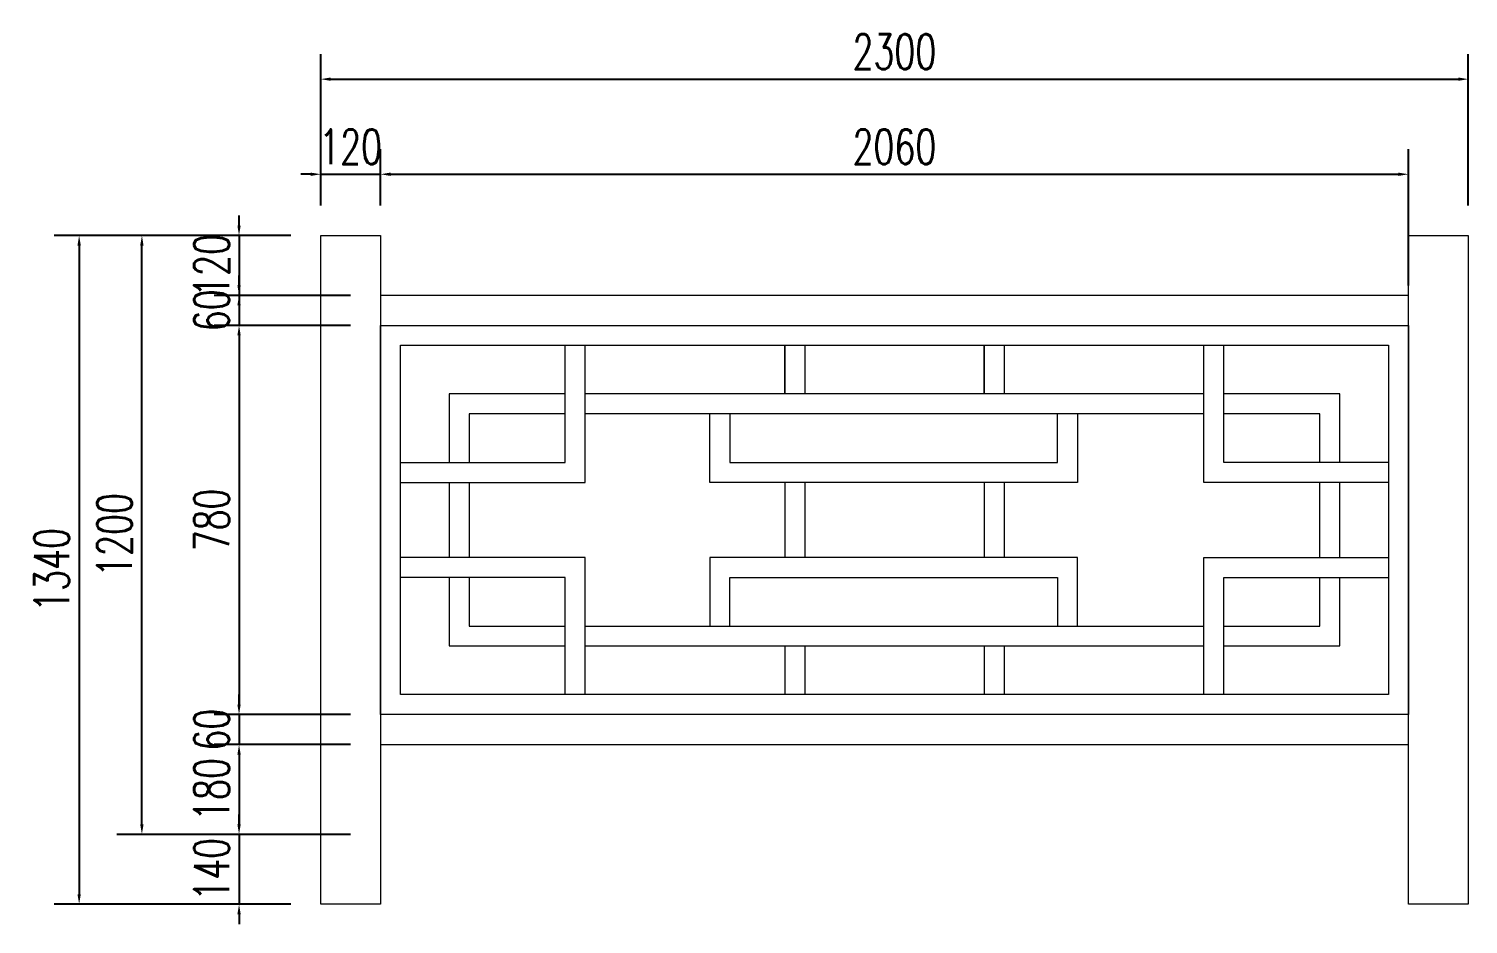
# Model space of a CAD drawing. Header units: millimetres. Extents: x -1612139 to -1282425, y 786067 to 1536390.
# Drawn here: x -1353716 to -1350830, y 809021 to 810816 of the extents above; entities that cross this region are included whole.
import ezdxf

# ---------------------------------------------------------------- set-up
doc = ezdxf.new("R2010")
doc.units = ezdxf.units.MM
doc.header["$LTSCALE"] = 1000
doc.layers.get('0').update_dxf_attribs({"linetype": 'CONTINUOUS'})
doc.layers.get('DEFPOINTS').update_dxf_attribs({"linetype": 'CONTINUOUS'})
doc.layers.add('PUB_DIM', color=3, linetype='CONTINUOUS')
doc.styles.add('STANDARD_T3', font='simplex.shx', dxfattribs={"width": 0.7, "bigfont": 'gbcbig.shx'})
doc.dimstyles.new('W&&20', dxfattribs={"dimtxt": 70, "dimasz": 20, "dimexe": 50, "dimexo": 60, "dimgap": 20, "dimtad": 1, "dimdec": 0, "dimzin": 0, "dimdsep": 46, "dimtxsty": 'STANDARD_T3', "dimcen": 0.09, "dimclrd": 1, "dimclre": 1, "dimclrt": 7, "dimazin": 2, "dimtfac": 1, "dimtdec": 0, "dimtix": 1, "dimtmove": 2, "dimatfit": 3, "dimfxl": 100, "dimtolj": 1, "dimtzin": 0, "dimarcsym": 0})

# ---------------------------------------------------------------- blocks, each defined once
blk = doc.blocks.new('*D248')
at = {"color": 1, "lineweight": -2, "ltscale": 100, "transparency": 16777216}
for p, q in [((-1353130.4, 810461.4), (-1353130.4, 810764.7)), ((-1350830.4, 810461.4), (-1350830.4, 810764.7)), ((-1353110.4, 810714.7), (-1350850.4, 810714.7))]:
    blk.add_line(p, q, dxfattribs=at)
at = {"color": 1, "ltscale": 100, "transparency": 16777216}
for points in [[(-1353110.4, 810718.1), (-1353110.4, 810711.4), (-1353130.4, 810714.7)], [(-1350850.4, 810718.1), (-1350850.4, 810711.4), (-1350830.4, 810714.7)]]:
    blk.add_solid(points, dxfattribs=at)
at = {"layer": 'DEFPOINTS', "color": 0, "ltscale": 100, "transparency": 16777216}
for p in [(-1350830.4, 810714.7), (-1353130.4, 810401.4), (-1350830.4, 810401.4)]:
    blk.add_point(p, dxfattribs=at)
at = {"color": 7, "lineweight": 0, "ltscale": 100, "transparency": 16777216, "insert": (-1351980.4, 810769.7), "char_height": 70, "attachment_point": 5, "style": 'STANDARD_T3'}
blk.add_mtext('\\A1;2300', dxfattribs=at)
blk = doc.blocks.new('*D262')
at = {"color": 1, "lineweight": -2, "ltscale": 100, "transparency": 16777216}
for p, q in [((-1353010.4, 810461.4), (-1353010.4, 810574.2)), ((-1350950.4, 810301.4), (-1350950.4, 810574.2)), ((-1352990.4, 810524.2), (-1350970.4, 810524.2))]:
    blk.add_line(p, q, dxfattribs=at)
at = {"color": 1, "ltscale": 100, "transparency": 16777216}
for points in [[(-1352990.4, 810527.5), (-1352990.4, 810520.8), (-1353010.4, 810524.2)], [(-1350970.4, 810527.5), (-1350970.4, 810520.8), (-1350950.4, 810524.2)]]:
    blk.add_solid(points, dxfattribs=at)
at = {"layer": 'DEFPOINTS', "color": 0, "ltscale": 100, "transparency": 16777216}
for p in [(-1350950.4, 810524.2), (-1353010.4, 810401.4), (-1350950.4, 810241.4)]:
    blk.add_point(p, dxfattribs=at)
at = {"color": 7, "lineweight": 0, "ltscale": 100, "transparency": 16777216, "insert": (-1351980.4, 810579.2), "char_height": 70, "attachment_point": 5, "style": 'STANDARD_T3'}
blk.add_mtext('\\A1;2060', dxfattribs=at)
blk = doc.blocks.new('*D265')
at = {"color": 1, "lineweight": -2, "ltscale": 100, "transparency": 16777216}
for p, q in [((-1353294.1, 810421.4), (-1353294.1, 810441.4)), ((-1353190.4, 810401.4), (-1353344.1, 810401.4)), ((-1353294.1, 810401.4), (-1353294.1, 810281.4)), ((-1353190.4, 810281.4), (-1353344.1, 810281.4)), ((-1353294.1, 810261.4), (-1353294.1, 810241.4))]:
    blk.add_line(p, q, dxfattribs=at)
at = {"color": 1, "ltscale": 100, "transparency": 16777216}
for points in [[(-1353297.4, 810421.4), (-1353290.8, 810421.4), (-1353294.1, 810401.4)], [(-1353297.4, 810261.4), (-1353290.8, 810261.4), (-1353294.1, 810281.4)]]:
    blk.add_solid(points, dxfattribs=at)
at = {"layer": 'DEFPOINTS', "color": 0, "ltscale": 100, "transparency": 16777216}
for p in [(-1353130.4, 810401.4), (-1353294.1, 810281.4), (-1353130.4, 810281.4)]:
    blk.add_point(p, dxfattribs=at)
at = {"color": 7, "lineweight": 0, "ltscale": 100, "transparency": 16777216, "insert": (-1353349.1, 810341.4), "char_height": 70, "attachment_point": 5, "rotation": 90, "style": 'STANDARD_T3'}
blk.add_mtext('\\A1;120', dxfattribs=at)
blk = doc.blocks.new('*D266')
at = {"color": 1, "lineweight": -2, "ltscale": 100, "transparency": 16777216}
for p, q in [((-1353294.1, 810301.4), (-1353294.1, 810321.4)), ((-1353070.4, 810281.4), (-1353344.1, 810281.4)), ((-1353294.1, 810281.4), (-1353294.1, 810221.4)), ((-1353070.4, 810221.4), (-1353344.1, 810221.4)), ((-1353294.1, 810201.4), (-1353294.1, 810181.4))]:
    blk.add_line(p, q, dxfattribs=at)
at = {"color": 1, "ltscale": 100, "transparency": 16777216}
for points in [[(-1353297.4, 810301.4), (-1353290.8, 810301.4), (-1353294.1, 810281.4)], [(-1353297.4, 810201.4), (-1353290.8, 810201.4), (-1353294.1, 810221.4)]]:
    blk.add_solid(points, dxfattribs=at)
at = {"layer": 'DEFPOINTS', "color": 0, "ltscale": 100, "transparency": 16777216}
for p in [(-1353010.4, 810281.4), (-1353294.1, 810221.4), (-1353010.4, 810221.4)]:
    blk.add_point(p, dxfattribs=at)
at = {"color": 7, "lineweight": 0, "ltscale": 100, "transparency": 16777216, "insert": (-1353349.1, 810251.4), "char_height": 70, "attachment_point": 5, "rotation": 90, "style": 'STANDARD_T3'}
blk.add_mtext('\\A1;60', dxfattribs=at)
blk = doc.blocks.new('*D267')
at = {"color": 1, "lineweight": -2, "ltscale": 100, "transparency": 16777216}
for p, q in [((-1353070.4, 810221.4), (-1353344.1, 810221.4)), ((-1353294.1, 810201.4), (-1353294.1, 809461.4)), ((-1353070.4, 809441.4), (-1353344.1, 809441.4))]:
    blk.add_line(p, q, dxfattribs=at)
at = {"color": 1, "ltscale": 100, "transparency": 16777216}
for points in [[(-1353297.4, 810201.4), (-1353290.8, 810201.4), (-1353294.1, 810221.4)], [(-1353297.4, 809461.4), (-1353290.8, 809461.4), (-1353294.1, 809441.4)]]:
    blk.add_solid(points, dxfattribs=at)
at = {"layer": 'DEFPOINTS', "color": 0, "ltscale": 100, "transparency": 16777216}
for p in [(-1353010.4, 810221.4), (-1353294.1, 809441.4), (-1353010.4, 809441.4)]:
    blk.add_point(p, dxfattribs=at)
at = {"color": 7, "lineweight": 0, "ltscale": 100, "transparency": 16777216, "insert": (-1353349.1, 809831.4), "char_height": 70, "attachment_point": 5, "rotation": 90, "style": 'STANDARD_T3'}
blk.add_mtext('\\A1;780', dxfattribs=at)
blk = doc.blocks.new('*D268')
at = {"color": 1, "lineweight": -2, "ltscale": 100, "transparency": 16777216}
for p, q in [((-1353294.1, 809461.4), (-1353294.1, 809481.4)), ((-1353070.4, 809441.4), (-1353344.1, 809441.4)), ((-1353294.1, 809441.4), (-1353294.1, 809381.4)), ((-1353070.4, 809381.4), (-1353344.1, 809381.4)), ((-1353294.1, 809361.4), (-1353294.1, 809341.4))]:
    blk.add_line(p, q, dxfattribs=at)
at = {"color": 1, "ltscale": 100, "transparency": 16777216}
for points in [[(-1353297.4, 809461.4), (-1353290.8, 809461.4), (-1353294.1, 809441.4)], [(-1353297.4, 809361.4), (-1353290.8, 809361.4), (-1353294.1, 809381.4)]]:
    blk.add_solid(points, dxfattribs=at)
at = {"layer": 'DEFPOINTS', "color": 0, "ltscale": 100, "transparency": 16777216}
for p in [(-1353010.4, 809441.4), (-1353294.1, 809381.4), (-1353010.4, 809381.4)]:
    blk.add_point(p, dxfattribs=at)
at = {"color": 7, "lineweight": 0, "ltscale": 100, "transparency": 16777216, "insert": (-1353349.1, 809411.4), "char_height": 70, "attachment_point": 5, "rotation": 90, "style": 'STANDARD_T3'}
blk.add_mtext('\\A1;60', dxfattribs=at)
blk = doc.blocks.new('*D269')
at = {"color": 1, "lineweight": -2, "ltscale": 100, "transparency": 16777216}
for p, q in [((-1353294.1, 809221.4), (-1353294.1, 809241.4)), ((-1353070.4, 809201.4), (-1353344.1, 809201.4)), ((-1353294.1, 809201.4), (-1353294.1, 809061.4)), ((-1353190.4, 809061.4), (-1353344.1, 809061.4)), ((-1353294.1, 809041.4), (-1353294.1, 809021.4))]:
    blk.add_line(p, q, dxfattribs=at)
at = {"color": 1, "ltscale": 100, "transparency": 16777216}
for points in [[(-1353297.4, 809221.4), (-1353290.8, 809221.4), (-1353294.1, 809201.4)], [(-1353297.4, 809041.4), (-1353290.8, 809041.4), (-1353294.1, 809061.4)]]:
    blk.add_solid(points, dxfattribs=at)
at = {"layer": 'DEFPOINTS', "color": 0, "ltscale": 100, "transparency": 16777216}
for p in [(-1353010.4, 809201.4), (-1353294.1, 809061.4), (-1353130.4, 809061.4)]:
    blk.add_point(p, dxfattribs=at)
at = {"color": 7, "lineweight": 0, "ltscale": 100, "transparency": 16777216, "insert": (-1353349.1, 809131.4), "char_height": 70, "attachment_point": 5, "rotation": 90, "style": 'STANDARD_T3'}
blk.add_mtext('\\A1;140', dxfattribs=at)
blk = doc.blocks.new('*D270')
at = {"color": 1, "lineweight": -2, "ltscale": 100, "transparency": 16777216}
for p, q in [((-1353130.4, 810461.4), (-1353130.4, 810574.2)), ((-1353010.4, 810461.4), (-1353010.4, 810574.2)), ((-1353150.4, 810524.2), (-1353170.4, 810524.2)), ((-1353130.4, 810524.2), (-1353010.4, 810524.2)), ((-1352990.4, 810524.2), (-1352970.4, 810524.2))]:
    blk.add_line(p, q, dxfattribs=at)
at = {"color": 1, "ltscale": 100, "transparency": 16777216}
for points in [[(-1353150.4, 810527.5), (-1353150.4, 810520.8), (-1353130.4, 810524.2)], [(-1352990.4, 810527.5), (-1352990.4, 810520.8), (-1353010.4, 810524.2)]]:
    blk.add_solid(points, dxfattribs=at)
at = {"layer": 'DEFPOINTS', "color": 0, "ltscale": 100, "transparency": 16777216}
for p in [(-1353010.4, 810524.2), (-1353130.4, 810401.4), (-1353010.4, 810401.4)]:
    blk.add_point(p, dxfattribs=at)
at = {"color": 7, "lineweight": 0, "ltscale": 100, "transparency": 16777216, "insert": (-1353070.4, 810579.2), "char_height": 70, "attachment_point": 5, "style": 'STANDARD_T3'}
blk.add_mtext('\\A1;120', dxfattribs=at)
blk = doc.blocks.new('*D264')
at = {"layer": 'DEFPOINTS', "color": 0, "ltscale": 100, "transparency": 16777216}
for p in [(-1353488.8, 810401.4), (-1353130.4, 810401.4), (-1353130.4, 809201.4)]:
    blk.add_point(p, dxfattribs=at)
at = {"layer": 'PUB_DIM', "color": 1, "lineweight": -2, "ltscale": 100, "transparency": 16777216}
for p, q in [((-1353190.4, 810401.4), (-1353538.8, 810401.4)), ((-1353488.8, 809221.4), (-1353488.8, 810381.4)), ((-1353190.4, 809201.4), (-1353538.8, 809201.4))]:
    blk.add_line(p, q, dxfattribs=at)
at = {"layer": 'PUB_DIM', "color": 1, "ltscale": 100, "transparency": 16777216}
for points in [[(-1353492.2, 810381.4), (-1353485.5, 810381.4), (-1353488.8, 810401.4)], [(-1353492.2, 809221.4), (-1353485.5, 809221.4), (-1353488.8, 809201.4)]]:
    blk.add_solid(points, dxfattribs=at)
at = {"layer": 'PUB_DIM', "color": 7, "lineweight": 0, "ltscale": 100, "transparency": 16777216, "insert": (-1353543.8, 809801.4), "char_height": 70, "attachment_point": 5, "rotation": 90, "style": 'STANDARD_T3'}
blk.add_mtext('\\A1;1200', dxfattribs=at)
blk = doc.blocks.new('*D274')
at = {"layer": 'DEFPOINTS', "color": 0, "ltscale": 100, "transparency": 16777216}
for p in [(-1353130.4, 810401.4), (-1353614.6, 809061.4), (-1353130.4, 809061.4)]:
    blk.add_point(p, dxfattribs=at)
at = {"layer": 'PUB_DIM', "color": 1, "lineweight": -2, "ltscale": 100, "transparency": 16777216}
for p, q in [((-1353190.4, 810401.4), (-1353664.6, 810401.4)), ((-1353614.6, 810381.4), (-1353614.6, 809081.4)), ((-1353190.4, 809061.4), (-1353664.6, 809061.4))]:
    blk.add_line(p, q, dxfattribs=at)
at = {"layer": 'PUB_DIM', "color": 1, "ltscale": 100, "transparency": 16777216}
for points in [[(-1353617.9, 810381.4), (-1353611.3, 810381.4), (-1353614.6, 810401.4)], [(-1353617.9, 809081.4), (-1353611.3, 809081.4), (-1353614.6, 809061.4)]]:
    blk.add_solid(points, dxfattribs=at)
at = {"layer": 'PUB_DIM', "color": 7, "lineweight": 0, "ltscale": 100, "transparency": 16777216, "insert": (-1353669.6, 809731.4), "char_height": 70, "attachment_point": 5, "rotation": 90, "style": 'STANDARD_T3'}
blk.add_mtext('\\A1;1340', dxfattribs=at)
blk = doc.blocks.new('*D275')
at = {"layer": 'DEFPOINTS', "color": 0, "ltscale": 100, "transparency": 16777216}
for p in [(-1353010.4, 809381.4), (-1353294.1, 809201.4), (-1353010.4, 809201.4)]:
    blk.add_point(p, dxfattribs=at)
at = {"layer": 'PUB_DIM', "color": 1, "lineweight": -2, "ltscale": 100, "transparency": 16777216}
for p, q in [((-1353070.4, 809381.4), (-1353344.1, 809381.4)), ((-1353294.1, 809361.4), (-1353294.1, 809221.4)), ((-1353070.4, 809201.4), (-1353344.1, 809201.4))]:
    blk.add_line(p, q, dxfattribs=at)
at = {"layer": 'PUB_DIM', "color": 1, "ltscale": 100, "transparency": 16777216}
for points in [[(-1353297.4, 809361.4), (-1353290.8, 809361.4), (-1353294.1, 809381.4)], [(-1353297.4, 809221.4), (-1353290.8, 809221.4), (-1353294.1, 809201.4)]]:
    blk.add_solid(points, dxfattribs=at)
at = {"layer": 'PUB_DIM', "color": 7, "lineweight": 0, "ltscale": 100, "transparency": 16777216, "insert": (-1353349.1, 809291.4), "char_height": 70, "attachment_point": 5, "rotation": 90, "style": 'STANDARD_T3'}
blk.add_mtext('\\A1;180', dxfattribs=at)

msp = doc.modelspace()

# ---------------------------------------------------------------- linework, layer by layer
at = {"lineweight": 0}
for p, q in [((-1352200.4, 810181.4), (-1352200.4, 810083.9)), ((-1352160.4, 810181.4), (-1352160.4, 810083.9)), ((-1351800.4, 810181.4), (-1351800.4, 810083.9)), ((-1351760.4, 810181.4), (-1351760.4, 810083.9)), ((-1352200.4, 809906.4), (-1352200.4, 809756.4)), ((-1352160.4, 809906.4), (-1352160.4, 809756.4)), ((-1351800.4, 809906.4), (-1351800.4, 809756.4)), ((-1351760.4, 809906.4), (-1351760.4, 809756.4)), ((-1352200.4, 809578.9), (-1352200.4, 809481.4)), ((-1352160.4, 809578.9), (-1352160.4, 809481.4)), ((-1351800.4, 809578.9), (-1351800.4, 809481.4)), ((-1351760.4, 809578.9), (-1351760.4, 809481.4))]:
    msp.add_line(p, q, dxfattribs=at)
for points in [[(-1353130.4, 810401.4), (-1353010.4, 810401.4), (-1353010.4, 809061.4), (-1353130.4, 809061.4)], [(-1350950.4, 810401.4), (-1350830.4, 810401.4), (-1350830.4, 809061.4), (-1350950.4, 809061.4)], [(-1353010.4, 810221.4), (-1350950.4, 810221.4), (-1350950.4, 810281.4), (-1353010.4, 810281.4)], [(-1353010.4, 810221.4), (-1350950.4, 810221.4), (-1350950.4, 809441.4), (-1353010.4, 809441.4)], [(-1352970.4, 810181.4), (-1350990.4, 810181.4), (-1350990.4, 809481.4), (-1352970.4, 809481.4)], [(-1352200.4, 810181.4), (-1352160.4, 810181.4), (-1352160.4, 810083.9), (-1352200.4, 810083.9)], [(-1351800.4, 810181.4), (-1351760.4, 810181.4), (-1351760.4, 810083.9), (-1351800.4, 810083.9)], [(-1353010.4, 809381.4), (-1350950.4, 809381.4), (-1350950.4, 809441.4), (-1353010.4, 809441.4)]]:
    msp.add_lwpolyline(points, close=True, dxfattribs=at)
for points in [[(-1352970.4, 809906.4), (-1352600.4, 809906.4), (-1352600.4, 810181.4)], [(-1352970.4, 809946.4), (-1352640.4, 809946.4), (-1352640.4, 810181.4)], [(-1350990.4, 809906.4), (-1351360.4, 809906.4), (-1351360.4, 810181.4)], [(-1350990.4, 809946.4), (-1351320.4, 809946.4), (-1351320.4, 810181.4)], [(-1352640.4, 810083.9), (-1352872.9, 810083.9), (-1352872.9, 809946.4)], [(-1351360.4, 810083.9), (-1352600.4, 810083.9)], [(-1351087.9, 809946.4), (-1351087.9, 810083.9), (-1351320.4, 810083.9)], [(-1352640.4, 810043.9), (-1352832.9, 810043.9), (-1352832.9, 809946.4)], [(-1351360.4, 810043.9), (-1352600.4, 810043.9)], [(-1351613.4, 810043.9), (-1351613.4, 809906.4), (-1351941.4, 809906.4), (-1352350.4, 809906.4), (-1352350.4, 810043.9)], [(-1352310.4, 810043.9), (-1352310.4, 809946.4), (-1351941.4, 809946.4), (-1351653.4, 809946.4), (-1351653.4, 810043.9)], [(-1351127.9, 809946.4), (-1351127.9, 810043.9), (-1351320.4, 810043.9)], [(-1352872.9, 809906.4), (-1352872.9, 809756.4)], [(-1352832.9, 809906.4), (-1352832.9, 809756.4)], [(-1351127.9, 809756.4), (-1351127.9, 809906.4)], [(-1351087.9, 809756.4), (-1351087.9, 809906.4)], [(-1352600.4, 809481.4), (-1352600.4, 809756.4), (-1352970.4, 809756.4)], [(-1351613.4, 809618.9), (-1351613.4, 809756.4), (-1351941.4, 809756.4), (-1352350.4, 809756.4), (-1352350.4, 809618.9)], [(-1351360.4, 809481.4), (-1351360.4, 809756.4), (-1350990.4, 809756.4)], [(-1352640.4, 809481.4), (-1352640.4, 809716.4), (-1352970.4, 809716.4)], [(-1352872.9, 809716.4), (-1352872.9, 809578.9), (-1352640.4, 809578.9)], [(-1352832.9, 809716.4), (-1352832.9, 809618.9), (-1352640.4, 809618.9)], [(-1352310.4, 809618.9), (-1352310.4, 809716.4), (-1351941.4, 809716.4), (-1351653.4, 809716.4), (-1351653.4, 809618.9)], [(-1351320.4, 809481.4), (-1351320.4, 809716.4), (-1350990.4, 809716.4)], [(-1351320.4, 809578.9), (-1351087.9, 809578.9), (-1351087.9, 809716.4)], [(-1351320.4, 809618.9), (-1351127.9, 809618.9), (-1351127.9, 809716.4)], [(-1352600.4, 809618.9), (-1351360.4, 809618.9)], [(-1352600.4, 809578.9), (-1351360.4, 809578.9)]]:
    msp.add_lwpolyline(points, dxfattribs=at)

# ---------------------------------------------------------------- dimensions: what is measured, and where the dimension line sits
at = {"lineweight": 0, "ltscale": 100}
for base, p1, p2, picture, middle in [((-1350830.4, 810714.7), (-1353130.4, 810401.4), (-1350830.4, 810401.4), '*D248', (-1351980.4, 810769.7)), ((-1353010.4, 810524.2), (-1353130.4, 810401.4), (-1353010.4, 810401.4), '*D270', (-1353070.4, 810579.2)), ((-1350950.4, 810524.2), (-1353010.4, 810401.4), (-1350950.4, 810241.4), '*D262', (-1351980.4, 810579.2))]:
    dim = msp.add_linear_dim(base=base, p1=p1, p2=p2, dimstyle='W&&20', dxfattribs=at)
    dim.commit()
    dim.dimension.update_dxf_attribs({"geometry": picture, "text_midpoint": middle})
for base, p1, p2, picture, middle in [((-1353294.1, 810281.4), (-1353130.4, 810401.4), (-1353130.4, 810281.4), '*D265', (-1353349.1, 810341.4)), ((-1353294.1, 810221.4), (-1353010.4, 810281.4), (-1353010.4, 810221.4), '*D266', (-1353349.1, 810251.4)), ((-1353294.1, 809441.4), (-1353010.4, 810221.4), (-1353010.4, 809441.4), '*D267', (-1353349.1, 809831.4)), ((-1353294.1, 809381.4), (-1353010.4, 809441.4), (-1353010.4, 809381.4), '*D268', (-1353349.1, 809411.4)), ((-1353294.1, 809061.4), (-1353010.4, 809201.4), (-1353130.4, 809061.4), '*D269', (-1353349.1, 809131.4))]:
    dim = msp.add_linear_dim(base=base, p1=p1, p2=p2, angle=90, dimstyle='W&&20', dxfattribs=at)
    dim.commit()
    dim.dimension.update_dxf_attribs({"geometry": picture, "text_midpoint": middle})
at = {"layer": 'PUB_DIM', "lineweight": 0, "ltscale": 100}
for base, p1, p2, picture, middle in [((-1353614.6, 809061.4), (-1353130.4, 810401.4), (-1353130.4, 809061.4), '*D274', (-1353669.6, 809731.4)), ((-1353488.8, 810401.4), (-1353130.4, 809201.4), (-1353130.4, 810401.4), '*D264', (-1353543.8, 809801.4)), ((-1353294.1, 809201.4), (-1353010.4, 809381.4), (-1353010.4, 809201.4), '*D275', (-1353349.1, 809291.4))]:
    dim = msp.add_linear_dim(base=base, p1=p1, p2=p2, angle=90, dimstyle='W&&20', dxfattribs=at)
    dim.commit()
    dim.dimension.update_dxf_attribs({"geometry": picture, "text_midpoint": middle})

doc.saveas('drawing.dxf')
